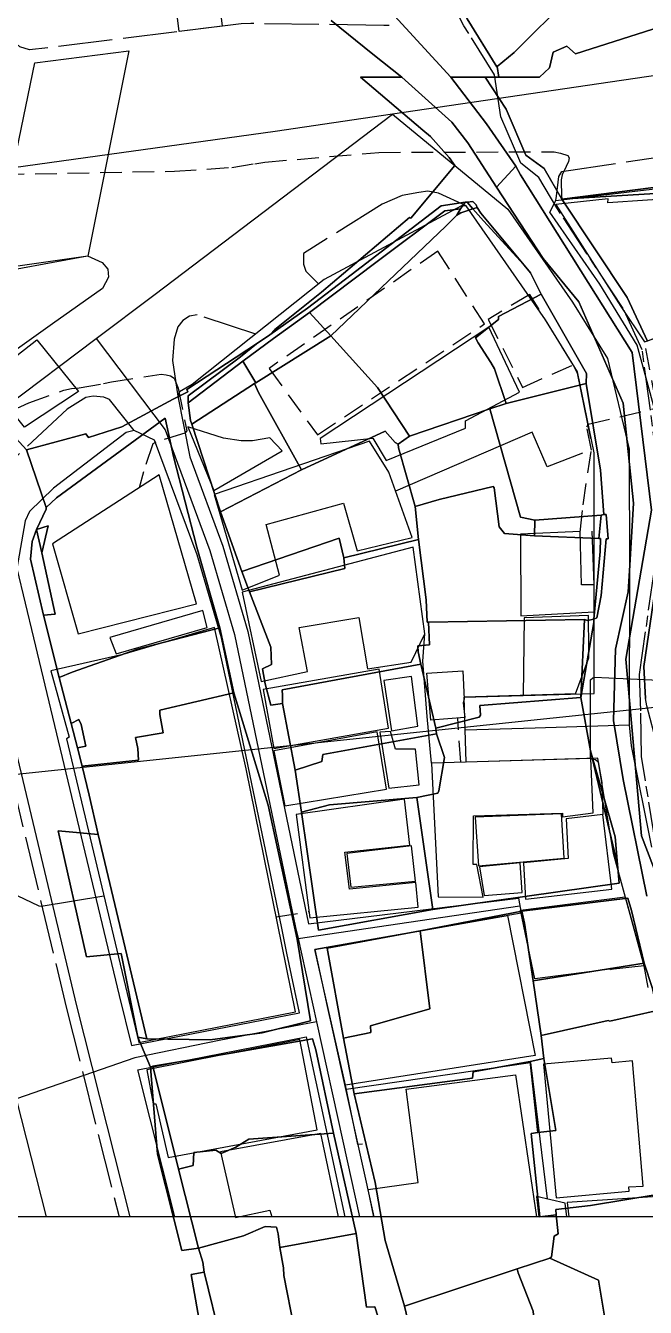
# Model space of a CAD drawing. Header units: feet. Extents: x -1222 to 199575, y -502 to 454509.
# Drawn here: x 127.5 to 184.7, y -8.4 to 110 of the extents above; entities that cross this region are included whole.
import ezdxf

# ---------------------------------------------------------------- set-up
doc = ezdxf.new("R2010")
doc.units = ezdxf.units.FT
doc.header["$MEASUREMENT"] = 0
for name, pattern in [('ANYANG11', [1.5, 1, -0.5]), ('ANYANG2', [6, 5, -1]), ('ANYANG3', [3, 2, -1]), ('JEON', [12, 4, -0.5, 1, -0.5, 4, -0.5, 1, -0.5])]:
    doc.linetypes.add(name, pattern=pattern)
doc.layers.get('0').update_dxf_attribs({"linetype": 'CONTINUOUS'})
for name, color, linetype in [('AAA001', 7, 'CONTINUOUS'), ('AAA004', 7, 'ANYANG3'), ('AAA008', 7, 'CONTINUOUS'), ('AAC001', 7, 'CONTINUOUS'), ('AD002', 7, 'CONTINUOUS'), ('AD0022', 1, 'CONTINUOUS'), ('AE001', 1, 'ANYANG2'), ('AE130', 42, 'CONTINUOUS'), ('AZ0803', 7, 'CONTINUOUS'), ('CAA001', 7, 'CONTINUOUS'), ('CAA002', 30, 'CONTINUOUS'), ('EA0018', 7, 'JEON'), ('line', 7, 'CONTINUOUS'), ('mm', 7, 'CONTINUOUS'), ('지적', 7, 'CONTINUOUS')]:
    doc.layers.add(name, color=color, linetype=linetype)
picture_1 = doc.add_image_def('image1.jpg', size_in_pixel=(8269, 5907))

# ---------------------------------------------------------------- blocks, each defined once
blk = doc.blocks.new('창덕궁')
at = {"color": 255}
blk.add_lwpolyline([(0, 522.49), (540.82, 522.49), (540.82, 0), (0, 0)], close=True, dxfattribs=at)
at = {"layer": 'AAA001', "color": 255}
for points in [[(195.89, 94.61), (181.26, 93.63), (181.28, 94.02), (176.46, 93.5), (182.45, 84.06), (184.64, 80.8), (194.29, 84.12), (194.31, 83.64), (197.55, 83.6), (197.58, 86.08), (196.27, 86.08), (195.89, 94.61)], [(151.21, 70.74), (150.07, 71.94), (148.45, 71.66), (147.41, 71.66), (145.79, 71.9), (142.49, 72.96), (144.89, 67.07), (151.21, 70.74)], [(147.49, 57.86), (150.96, 59.26), (149.73, 63.94), (156.85, 65.9), (158.12, 61.5), (163.19, 62.72), (161.04, 68.76), (159.27, 71.64), (144.92, 66.71), (147.49, 57.86)], [(173.21, 63.04), (173.24, 55.49), (179.99, 55.87), (179.99, 58.35), (178.82, 58.35), (178.71, 63.3), (173.21, 63.04)], [(149.27, 49.42), (153.52, 50.37), (152.76, 54.43), (158.26, 55.36), (159.08, 50.61), (163.11, 51.23), (164.37, 53.84), (163.3, 61.85), (147.51, 57.69), (149.27, 49.42)], [(173.53, 55.3), (173.45, 48.15), (178.28, 48.31), (179.49, 51.61), (179.5, 52.4), (179.48, 55.54), (173.53, 55.3)], [(150.44, 43.26), (161, 45.11), (160.14, 50.57), (149.45, 48.7), (150.44, 43.26)], [(161.29, 44.89), (163.71, 45.3), (163.14, 49.89), (160.59, 49.54), (161.29, 44.89)], [(164.56, 50.21), (167.88, 50.43), (168.01, 47.8), (167.91, 47.46), (168.06, 46.11), (164.91, 45.85), (164.56, 50.21)], [(151.43, 37.94), (160.83, 39.48), (159.97, 44.8), (150.44, 43.02), (151.43, 37.94)], [(161.04, 39.59), (163.83, 39.9), (163.49, 43.17), (161.66, 43.18), (161.21, 44.81), (160.2, 44.75), (161.04, 39.59)], [(165.61, 29.56), (169.76, 29.53), (169.16, 32.53), (168.82, 32.53), (168.85, 37.04), (177.06, 37.26), (177.08, 36.93), (179.9, 37.32), (179.7, 42.32), (164.98, 41.89), (165.61, 29.56)], [(163.74, 28.6), (163.54, 30.88), (157.42, 30.26), (156.99, 33.66), (162.97, 34.33), (162.48, 38.58), (152.48, 37.14), (153.76, 27.61), (163.74, 28.6)], [(169.02, 36.92), (169.33, 32.41), (177.24, 33.12), (176.99, 37.21), (169.02, 36.92)], [(181.64, 30.26), (180.79, 37.16), (177.41, 36.74), (177.61, 33.09), (173.47, 32.7), (173.67, 29.33), (181.64, 30.26)], [(157.54, 30.43), (163.49, 31), (163.12, 34.25), (157.16, 33.55), (157.54, 30.43)], [(173.34, 29.96), (173.17, 32.68), (169.4, 32.32), (169.85, 29.68), (173.34, 29.96)], [(177.46, 0), (177.33, 1.26), (174.66, 1.88), (174.89, 0)], [(189.73, 0), (189.57, 2.13), (177.5, 1.31), (177.66, 0)]]:
    blk.add_lwpolyline(points, dxfattribs=at)
at = {"layer": 'AAA004', "color": 255}
for points in [[(141.68, 109.47), (141.49, 110.96), (145.46, 111.45), (145.65, 109.96), (141.68, 109.47)], [(169.86, 82.45), (165.58, 89.18), (149.99, 78.35), (154.45, 72.21), (169.86, 82.45)], [(173.38, 76.6), (178.06, 78.68), (174.06, 85.18), (170.2, 82.88), (173.38, 76.6)]]:
    blk.add_lwpolyline(points, dxfattribs=at)
at = {"layer": 'AAA008', "color": 255}
for points in [[(154.69, 71.89), (154.77, 71.39), (159.57, 71.91), (160.79, 69.84), (168.11, 72.83), (168.12, 73.5), (173.09, 76.14), (170.28, 82.16), (154.69, 71.89)], [(143.3, 56.62), (139.85, 68.52), (130.01, 62.14), (132.35, 53.83), (143.3, 56.62)], [(143.86, 56), (135.29, 53.51), (135.87, 51.99), (144.26, 54.41), (143.86, 56)], [(137.95, 16.09), (152.42, 18.93), (147.87, 41.36), (144.94, 54.41), (136.5, 51.93), (129.85, 50.42), (131.52, 44.3), (131.29, 44.13), (137.95, 16.09)], [(184.6, 23.18), (181.51, 22.83), (181.7, 22.89), (174.53, 21.97), (173.21, 28.33), (182.87, 29.56), (184.6, 23.18)], [(154.2, 24.68), (172.01, 27.81), (174.55, 14.91), (157.03, 12.16), (154.2, 24.68)], [(154.44, 8.03), (152.83, 16.36), (138.71, 13.58), (139.29, 10.42), (139.54, 10.42), (140.66, 5.49), (154.44, 8.03)], [(183.52, 14.39), (181.67, 14.22), (181.6, 14.64), (175.33, 14.08), (176.49, 1.75), (183.24, 2.36), (183.19, 2.76), (184.51, 2.83), (183.52, 14.39)], [(162.63, 11.8), (172.74, 13.12), (174.68, 0)], [(159.66, 0), (159.13, 2.51), (163.76, 3.18), (162.63, 11.8)], [(156.39, 0), (154.78, 7.69), (145.49, 6.01)], [(145.49, 6.01), (146.9, -0.06), (150.05, 0.62), (150.23, 0)]]:
    blk.add_lwpolyline(points, dxfattribs=at)
at = {"layer": 'AAC001', "color": 255}
for points in [[(178.06, 78.68), (178.44, 77.9), (179.67, 71.88)], [(178.91, 70.53), (175.66, 69.25), (174.26, 72.46), (161.66, 67.01)], [(179.99, 58.35), (179.82, 63.31)], [(164.98, 41.89), (164.59, 46.19), (164.17, 51.32), (164.37, 53.84)], [(178.29, 48.28), (168, 47.98)], [(179.7, 42.32), (180.11, 42.23), (180.37, 42.01), (180.69, 40.1), (180.79, 37.16)], [(157.11, 11.79), (174.11, 14.26), (175.66, 1.65)], [(158.62, 6.71), (158.19, 6.68), (157.03, 12.16)]]:
    blk.add_lwpolyline(points, dxfattribs=at)
at = {"layer": 'AD002', "color": 255}
for points in [[(265.15, 115.81), (250.32, 113.94), (237.54, 112.41), (219.1, 110), (203.88, 108.08), (161.38, 101.82)], [(161.38, 101.82), (150.55, 100.22), (124.15, 96.56), (108.54, 94.39), (101.86, 93.47), (99.15, 93.09)], [(114.39, 66.25), (125.64, 74.77), (134.02, 81.11), (139.34, 85.12), (161.38, 101.82)], [(161.38, 101.82), (172.04, 93.07), (178.01, 84.48), (181.23, 79.26), (183.24, 70.89)], [(134.02, 81.11), (140.4, 72.69), (144.53, 61.53), (146.81, 53.76), (152.43, 26.73), (152.66, 25.69), (154.38, 17.99), (156.79, 6.99)], [(183.24, 70.89), (183.27, 59.6), (183.24, 45.42), (183.4, 43.49), (185.29, 34.12)], [(129.43, 0), (126.68, 10.9), (124.97, 17.68), (117.09, 50.63), (116.1, 56.35), (114.39, 66.25)], [(168.1, 44.98), (174.56, 45.17), (183.24, 45.42)], [(152.66, 25.69), (162.9, 27.21), (173.14, 28.73)], [(154.38, 17.99), (145.39, 16.29), (137.59, 14.69), (126.68, 10.9)], [(156.79, 6.99), (158.32, 0)]]:
    blk.add_lwpolyline(points, dxfattribs=at)
at = {"layer": 'AD0022', "color": 255}
for points in [[(186.49, 71.22), (183.98, 80.5), (180.52, 86.12), (175.89, 92.79), (176.46, 93.85), (214.54, 98.34)], [(184.97, 21.18), (184.6, 23.18), (181.79, 33.56), (180.32, 42.34), (168.19, 41.98), (168, 47.98), (179.99, 48.33), (179.99, 70.56), (178.47, 78.02), (175.5, 82.84), (168.19, 93.35), (167.76, 93.35), (155.08, 86.55), (142.89, 76.86), (141.71, 76.18), (141.56, 75.8), (142.66, 70.19), (145.72, 61.92), (148.02, 54.06), (153.63, 27.07), (173.01, 29.43), (173.27, 28.03), (154.2, 24.68), (155.36, 19.41), (155.88, 17.07), (159.65, 0)], [(141.3, 0), (137.87, 13.57), (153.4, 16.62), (156.99, 0)]]:
    blk.add_lwpolyline(points, dxfattribs=at)
for points in [[(115.2, 85.43), (133.22, 88.76), (134.57, 88.14), (135.09, 87.51), (135.15, 86.79), (134.62, 85.73), (130.01, 82.46), (118.77, 74.47), (116.77, 74.54), (116.51, 74.78), (114.81, 84.59)], [(139.42, 71.72), (137.52, 72.62), (136.79, 72.44), (130.08, 67.28), (127.86, 65.14), (127.48, 64.26), (126.7, 59.88), (128.23, 53.48), (136.14, 20.43), (137.3, 15.81), (152.79, 18.85), (151.64, 24.36), (151.17, 26.65), (145.59, 53.46), (143.34, 61.13)]]:
    blk.add_lwpolyline(points, close=True, dxfattribs=at)
at = {"layer": 'AE001', "color": 255}
for points in [[(161.06, 110.01), (160.57, 110.03), (148.29, 110.2), (147.42, 110.18), (127.88, 107.76), (126.98, 108.05), (126.66, 108.31), (125.51, 116.52)], [(176.46, 93.85), (176.53, 94.25), (176.74, 96.07), (177.01, 96.54), (204.9, 100.65), (255.54, 107.04), (256.71, 107.04), (257.64, 106.76), (261.54, 104.28), (262.34, 103.45), (263.24, 102.07), (263.34, 97.86)], [(168.19, 93.35), (165.64, 94.54), (164.64, 94.72), (163.82, 94.59), (162.28, 94.31), (160.44, 93.52), (153.15, 88.97), (153.17, 87.97), (153.39, 87.32), (154.57, 86.14)], [(148.75, 81.52), (143.36, 83.29), (142.64, 83.16), (142.03, 82.77), (141.57, 82.19), (141.23, 81.05), (141.08, 79.09), (141.56, 75.8)], [(137.52, 72.62), (135.26, 75.48), (134.73, 75.68), (133.75, 75.77), (133.07, 75.65), (131.34, 74.57), (124.72, 68.41), (123.47, 66.71), (121.81, 63.17), (121.61, 61.38), (121.92, 58.39), (131.28, 19.23), (136.14, 0)]]:
    blk.add_lwpolyline(points, dxfattribs=at)
at = {"layer": 'AE130', "color": 255}
for points in [[(133.27, 88.72), (124.41, 87.45), (128.36, 106.57), (137.05, 107.68)], [(127.41, 72.93), (123.85, 77.32), (128.56, 80.98), (132.39, 76.21)]]:
    blk.add_lwpolyline(points, close=True, dxfattribs=at)
at = {"layer": 'AZ0803', "color": 255}
blk.add_lwpolyline([(137.17, 0), (132.25, 19.47), (121.81, 63.15)], dxfattribs=at)
at = {"layer": 'CAA001', "color": 255, "elevation": 30}
for points in [[(179.67, 42.32), (179.65, 49.58), (179.86, 49.77), (180.03, 49.84), (187.98, 49.48)], [(114.2, 6.26), (112.91, 11.06), (113.17, 11.78), (114.9, 14.22), (115.23, 15.03), (115.33, 15.85), (112.67, 27.43), (112.69, 27.67), (112.92, 27.72), (124.53, 29.97), (125.35, 30.04), (126.1, 29.97), (128.73, 28.72), (128.96, 28.69), (134.73, 29.65)]]:
    blk.add_lwpolyline(points, dxfattribs=at)
at = {"layer": 'CAA002', "color": 255, "linetype": 'ANYANG11', "ltscale": 2}
for points, elevation in [([(125.39, 96.27), (141.25, 96.56), (146.55, 96.91), (148.66, 97.25), (149.6, 97.4), (160.13, 98.3), (176.29, 98.35), (176.89, 98.24), (177.57, 98), (177.69, 97.78), (177.62, 97.45), (177.42, 97), (177.03, 96.24), (176.94, 95.75), (176.98, 94.19), (177.09, 93.82), (177.21, 93.58)], 32), ([(178.71, 63.23), (178.97, 65.74), (179.74, 70.8), (179.32, 72.94), (179.45, 73.2), (185.54, 74.64), (185.7, 74.8), (185.7, 75.28), (184.64, 80.8)], 31), ([(126, 74.35), (127.81, 75.16), (131.05, 76.33), (131.76, 76.48), (132.45, 76.55), (134.7, 76.95), (135.45, 77.1), (140.02, 77.83), (140.48, 77.76), (140.88, 77.66), (141.22, 77.46), (141.61, 76.53), (142.38, 72.57), (142.21, 72.38), (139.52, 71.54), (139.25, 71.38), (138.38, 68.81), (138.01, 67.33)], 31), ([(167.69, 41.97), (167.4, 46.06)], 31), ([(150.64, 27.69), (153.68, 28.2)], 31)]:
    blk.add_lwpolyline(points, dxfattribs=dict(at, elevation=elevation))
at = {"layer": 'EA0018', "color": 255}
for points in [[(185.7, 34.33), (184.35, 42.52), (184.31, 46.74), (184.17, 50.07), (185.88, 61.94)], [(185.99, 68.54), (184.44, 80.06), (182.66, 83.89), (176.55, 93.18), (174.88, 95.99), (173.22, 97.29), (171.95, 100.24), (171.37, 101.57), (170.8, 105.47), (167.98, 110), (165.87, 114.08)]]:
    blk.add_lwpolyline(points, dxfattribs=at)

msp = doc.modelspace()

# ---------------------------------------------------------------- linework, layer by layer
at = {"layer": '지적', "color": 20}
for points in [[(169.94, 105.25), (166.77, 105.25), (158.47, 114.34), (162.2, 115.97), (164.81, 117.32), (166.11, 114.83), (168.27, 110.63), (171, 106.2), (171.03, 106.23), (171.19, 105.25), (169.94, 105.25)], [(166.11, 114.83), (177.08, 116.18), (177.21, 115.96), (178.88, 114.54), (177.74, 112.66), (172.61, 107.51), (171.03, 106.23), (171, 106.2), (168.27, 110.63), (166.11, 114.83)], [(169.94, 105.25), (171.19, 105.25), (174.96, 105.25), (175.88, 106.12), (176.2, 107.55), (177.46, 108.12), (178.28, 107.41), (185.41, 109.68), (186.35, 109.79), (187.64, 109.9), (187.72, 109.64), (193.22, 109.94), (196.8, 109.01), (196.31, 105.25), (196.05, 103.12), (196.06, 102.5), (198.56, 102.4), (197.91, 96.66), (194.19, 96.15), (177.01, 93.97), (175.39, 96.8), (173.7, 98.05), (171.88, 102.29), (169.94, 105.25)], [(194.24, 95.01), (177.01, 93.97), (194.19, 96.15), (194.24, 95.01)], [(177.01, 93.97), (194.24, 95.01), (194.63, 84.97), (193.45, 84.3), (184.91, 80.86), (183.03, 84.91), (177.01, 93.97)], [(167.67, 93.09), (166.2, 92.9), (159.95, 88.23), (153.72, 83.52), (150.39, 81.12), (147.57, 79.01), (142.52, 75.17), (142.52, 75.82), (147.34, 79.41), (148.82, 80.62), (150.05, 81.45), (153.54, 83.91), (157.55, 87), (165.86, 93.36), (168.08, 93.7), (167.67, 93.09)], [(168.26, 93.71), (168.8, 93.08), (167.69, 92.71), (167.32, 92.5), (167.67, 93.09), (168.08, 93.7), (168.26, 93.71)], [(169.2, 93.2), (168.8, 93.08), (168.26, 93.71), (168.81, 93.76), (169.11, 93.45), (169.2, 93.2)], [(167.67, 93.09), (167.32, 92.5), (166.29, 91.47), (155.68, 81.35), (153.72, 83.52), (159.95, 88.23), (166.2, 92.9), (167.67, 93.09)], [(167.32, 92.5), (167.69, 92.71), (168.8, 93.08), (169.78, 91.97), (173.54, 87.87), (174.13, 87.16), (175.09, 85.21), (171.17, 83.13), (171.18, 82.88), (169.05, 81.18), (169.28, 80.7), (170.45, 78.9), (170.79, 78.32), (171.87, 75.1), (170.35, 74.61), (162.96, 72.09), (160.01, 76.6), (155.68, 81.35), (166.29, 91.47), (167.32, 92.5)], [(169.2, 93.2), (169.54, 92.69), (173.54, 87.87), (169.78, 91.97), (168.8, 93.08), (169.2, 93.2)], [(179.26, 76.97), (171.87, 75.1), (170.79, 78.32), (170.45, 78.9), (169.28, 80.7), (169.05, 81.18), (171.18, 82.88), (171.17, 83.13), (175.09, 85.21), (179.28, 77.87), (179.26, 76.97)], [(155.68, 81.35), (148.75, 77.02), (147.57, 79.01), (150.39, 81.12), (153.72, 83.52), (155.68, 81.35)], [(148.75, 77.02), (155.68, 81.35), (160.01, 76.6), (162.96, 72.09), (161.9, 71.36), (161.64, 71.52), (160.71, 72.56), (152.98, 68.99), (149.02, 76.12), (148.64, 76.94), (148.75, 77.02)], [(147.57, 79.01), (148.75, 77.02), (148.64, 76.94), (142.86, 73.21), (142.74, 73.55), (142.52, 75.17), (147.57, 79.01)], [(179.26, 76.97), (180.59, 68.95), (180.89, 64.85), (180.64, 64.79), (174.52, 64.33), (173.19, 64.62), (170.35, 74.61), (171.87, 75.1), (179.26, 76.97)], [(148.64, 76.94), (149.02, 76.12), (152.98, 68.99), (145.49, 65.1), (142.86, 73.21), (148.64, 76.94)], [(170.35, 74.61), (173.19, 64.62), (174.52, 64.33), (174.5, 62.89), (171.71, 63.09), (171.23, 63.72), (170.78, 67.33), (170.66, 67.45), (165.69, 66.25), (163.47, 65.6), (161.93, 71.01), (161.9, 71.36), (162.96, 72.09), (170.35, 74.61)], [(128.51, 63.47), (129.4, 65.34), (129.41, 65.49), (130.36, 66.41), (140.41, 73.76), (141.15, 70.2), (143.33, 61.85), (145.44, 54.38), (137.85, 52.41), (131.8, 50.29), (130.62, 49.79), (129.16, 55.55), (130.24, 55.66), (129.01, 61.32), (129.6, 63.81), (128.51, 63.47)], [(152.98, 68.99), (160.71, 72.56), (161.64, 71.52), (161.9, 71.36), (161.93, 71.01), (163.47, 65.6), (163.77, 62.56), (156.9, 60.87), (156.46, 62.67), (147.48, 59.58), (145.49, 65.1), (152.98, 68.99)], [(174.5, 62.89), (180.44, 62.65), (180.57, 62.65), (180.54, 61.43), (179.98, 55.18), (179.39, 55.06), (179.1, 55.15), (164.7, 54.92), (164.59, 54.92), (164.48, 56.97), (163.77, 62.56), (163.47, 65.6), (165.69, 66.25), (170.66, 67.45), (170.78, 67.33), (171.23, 63.72), (171.71, 63.09), (174.5, 62.89)], [(180.64, 64.79), (180.44, 62.65), (174.5, 62.89), (174.52, 64.33), (180.64, 64.79)], [(181.29, 62.61), (181.11, 62.6), (180.63, 57.37), (180.24, 55.32), (179.98, 55.18), (180.54, 61.43), (180.57, 62.65), (180.44, 62.65), (180.64, 64.79), (180.89, 64.85), (181.1, 64.86), (181.29, 62.61)], [(128.51, 63.47), (129.01, 61.32), (130.24, 55.66), (129.16, 55.55), (127.96, 60.74), (128.13, 62.35), (128.51, 63.47)], [(129.01, 61.32), (128.51, 63.47), (129.6, 63.81), (129.01, 61.32)], [(186.32, 62.74), (194.45, 61.48), (196.01, 61.28), (195.99, 60.77), (194.8, 49.96), (194.54, 47.24), (193.82, 46.84), (193.99, 44.86), (185.81, 43.4), (185.8, 43.56), (184.85, 47.2), (184.74, 47.85), (184.59, 50.82), (186.32, 62.74)], [(156.9, 60.87), (156.99, 59.88), (148.18, 57.71), (147.48, 59.58), (156.46, 62.67), (156.9, 60.87)], [(156.9, 60.87), (163.77, 62.56), (164.48, 56.97), (164.59, 54.92), (164.7, 54.92), (164.81, 52.83), (163.72, 52.73), (163.75, 52.18), (164, 51.04), (151.21, 48.67), (151.23, 48.14), (151.24, 47.4), (150.15, 47.24), (149.62, 49.23), (149.38, 50.59), (150.21, 51), (150.15, 52.59), (148.18, 57.71), (156.99, 59.88), (156.9, 60.87)], [(179.1, 55.15), (178.75, 47.97), (169.43, 47.22), (169.49, 46.33), (169.38, 46.15), (165.39, 45.12), (164, 51.04), (163.75, 52.18), (163.72, 52.73), (164.81, 52.83), (164.7, 54.92), (179.1, 55.15)], [(179.1, 55.15), (179.39, 55.06), (179.98, 55.18), (179.96, 54.88), (178.75, 47.97), (179.1, 55.15)], [(145.44, 54.38), (146.73, 48.4), (139.91, 46.78), (139.91, 46.4), (140.2, 44.7), (137.67, 44.26), (137.86, 43.26), (137.93, 42.16), (132.73, 41.62), (132.3, 43.3), (133.07, 43.46), (132.63, 45.47), (132.44, 45.91), (131.73, 45.57), (130.62, 49.79), (131.8, 50.29), (137.85, 52.41), (145.44, 54.38)], [(164, 51.04), (165.39, 45.12), (165.45, 44.61), (154.95, 42.68), (154.87, 42.06), (152.41, 41.26), (151.24, 47.4), (151.23, 48.14), (151.21, 48.67), (164, 51.04)], [(132.73, 41.62), (137.93, 42.16), (137.86, 43.26), (137.67, 44.26), (140.2, 44.7), (139.91, 46.4), (139.91, 46.78), (146.73, 48.4), (149.9, 38.01), (152.57, 25.64), (153.82, 18.1), (149.36, 16.99), (144.56, 16.33), (138.71, 16.44), (134.21, 35.3), (133.38, 38.95), (132.73, 41.62)], [(178.75, 47.97), (179.67, 43.03), (182.15, 32.54), (182.3, 30.8), (165.1, 28.37), (163.63, 38.72), (165.56, 39.11), (165.67, 39.34), (166.18, 42.42), (165.45, 44.61), (165.39, 45.12), (169.38, 46.15), (169.49, 46.33), (169.43, 47.22), (178.75, 47.97)], [(131.73, 45.57), (132.44, 45.91), (132.63, 45.47), (133.07, 43.46), (132.3, 43.3), (131.73, 45.57)], [(166.18, 42.42), (165.67, 39.34), (165.56, 39.11), (163.63, 38.72), (155.57, 38.05), (152.99, 37.36), (152.41, 41.26), (154.87, 42.06), (154.95, 42.68), (165.45, 44.61), (166.18, 42.42)], [(179.67, 43.03), (181.94, 35.1), (182.15, 32.54), (179.67, 43.03)], [(152.99, 37.36), (155.57, 38.05), (163.63, 38.72), (165.1, 28.37), (154.56, 26.46), (152.99, 37.36)], [(137.86, 16.58), (136.32, 24.33), (133.13, 24), (130.51, 35.63), (134.21, 35.3), (138.71, 16.44), (137.86, 16.58)], [(173.32, 28.21), (183.11, 29.43), (183.45, 28.29), (184.62, 23.43), (174.37, 21.8), (173.57, 27.11), (173.32, 28.21)], [(163.94, 26.4), (173.32, 28.21), (173.57, 27.11), (174.37, 21.8), (175.1, 16.74), (175.34, 14.62), (174.1, 14.34), (168.83, 13.4), (168.75, 12.8), (157.85, 11.37), (156.87, 16.49), (159.39, 17.03), (159.36, 17.65), (164.84, 19.2), (163.94, 26.4)], [(156.87, 16.49), (155.34, 24.81), (163.94, 26.4), (164.84, 19.2), (159.36, 17.65), (159.39, 17.03), (156.87, 16.49)], [(184.62, 23.43), (185.37, 21.07), (185.82, 19.04), (181.45, 18.08), (181.29, 18.13), (175.1, 16.74), (174.37, 21.8), (184.62, 23.43)], [(185.82, 19.04), (188.86, 7.37), (188.91, 6.64), (189.21, 2.18), (187.84, 2.2), (185.81, 2.07), (179.65, 1.04), (176.47, 0.68), (176.5, 0.18), (174.98, 0.01), (174.18, 7.68), (174.81, 7.77), (176.45, 7.97), (175.34, 14.62), (175.1, 16.74), (181.29, 18.13), (181.45, 18.08), (185.82, 19.04)], [(155.93, 7.72), (148.11, 7.18), (146.91, 6.43), (145.58, 5.84), (145.08, 6.16), (143.04, 5.93), (142.99, 4.73), (141.63, 4.4), (139.25, 13.9), (146.5, 15.1), (154, 16.42), (154.29, 15.43), (155.93, 7.72)], [(174.1, 14.34), (174.81, 7.77), (174.18, 7.68), (174.98, 0.01), (176.5, 0.18), (176.67, -1.58), (176.29, -1.78), (176.07, -3.71), (175.89, -3.81), (172.9, -4.82), (162.49, -8.26), (160.7, -2.19), (159.78, 3.16), (157.85, 11.37), (168.75, 12.8), (168.83, 13.4), (174.1, 14.34)], [(175.34, 14.62), (176.45, 7.97), (174.81, 7.77), (174.1, 14.34), (175.34, 14.62)], [(139.25, 13.9), (141.63, 4.4), (143.47, -2.9), (141.93, -3.12), (139.7, 5.77), (139.03, 13.81), (139.25, 13.9)], [(141.63, 4.4), (142.99, 4.73), (143.04, 5.93), (145.08, 6.16), (145.58, 5.84), (146.91, 6.43), (148.11, 7.18), (155.93, 7.72), (158.02, -1.53), (150.99, -2.83), (150.84, -1.58), (150.68, -0.96), (149.63, -0.91), (147.64, -1.76), (143.47, -2.9), (141.63, 4.4)], [(176.5, 0.18), (176.47, 0.68), (179.65, 1.04), (185.81, 2.07), (187.84, 2.2), (189.21, 2.18), (190.2, -9.03), (187.36, -9.05), (187.36, -9.19), (180.98, -9.37), (180.39, -5.84), (175.89, -3.81), (176.07, -3.71), (176.29, -1.78), (176.67, -1.58), (176.5, 0.18)], [(143.47, -2.9), (147.64, -1.76), (149.63, -0.91), (150.68, -0.96), (150.84, -1.58), (150.99, -2.83), (151.32, -4.7), (151.34, -5.43), (152.31, -10.28), (150.17, -10.8), (150.33, -11.74), (146.7, -12.09), (146.46, -11.23), (145.58, -11.51), (144.01, -5.11), (143.86, -4.18), (143.47, -2.9)], [(150.99, -2.83), (158.02, -1.53), (158.97, -8.36), (159.74, -8.33), (160.07, -9.28), (152.31, -10.28), (151.34, -5.43), (151.32, -4.7), (150.99, -2.83)], [(172.9, -4.82), (175.89, -3.81), (180.39, -5.84), (180.98, -9.37), (187.36, -9.19), (187.36, -9.05), (190.2, -9.03), (190.88, -17.8), (191.28, -21.76), (184.75, -21.37), (181.64, -21.51), (178.14, -22.31), (177.83, -19.83), (176.04, -19.97), (174.87, -13.75), (174.37, -8.72), (172.99, -5.17), (172.9, -4.82)], [(145.58, -11.51), (148.86, -24.31), (151.42, -34.9), (149.63, -35.62), (149.55, -35.31), (147.02, -25.24), (147.37, -25.02), (147.29, -24.37), (143.93, -11.81), (142.79, -5.32), (144.01, -5.11), (145.58, -11.51)], [(162.49, -8.26), (172.9, -4.82), (172.99, -5.17), (174.37, -8.72), (174.87, -13.75), (164.65, -17.34), (162.49, -8.26)]]:
    msp.add_lwpolyline(points, close=True, dxfattribs=at)
for points in [[(158.47, 114.34), (166.77, 105.25), (170.06, 100.95), (172.78, 97.03), (170.98, 95.09), (168.33, 99.17), (166.86, 101.09), (162.24, 105.25), (159.57, 107.37), (155.71, 110.47)], [(202.77, 110.51), (210.39, 108), (213.89, 106.56), (216.07, 105.25), (211.25, 105.25), (206.43, 107.14), (201.72, 107.87), (201.3, 105.25), (196.31, 105.25), (196.8, 109.01), (193.22, 109.94), (187.72, 109.64), (187.64, 109.9), (186.35, 109.79), (185.41, 109.68), (178.28, 107.41), (177.46, 108.12), (176.2, 107.55), (175.88, 106.12), (174.96, 105.25), (171.19, 105.25), (171.03, 106.23), (172.61, 107.51), (177.74, 112.66)], [(155.71, 110.47), (159.57, 107.37), (162.24, 105.25), (158.44, 105.25), (164.18, 100.34), (164.89, 99.76), (166.61, 97.82), (167.13, 97.1), (163.07, 92.21), (162.95, 92.3), (154.84, 85.4), (150.51, 81.94), (150.05, 81.45), (148.82, 80.62), (142.41, 76.39), (142.48, 76.2), (141.12, 75.52), (136.38, 72.95), (133.31, 71.97), (133.06, 72.3), (127.58, 70.82), (126.01, 72.59)], [(160.07, -9.28), (159.74, -8.33), (158.97, -8.36), (158.02, -1.53), (155.93, 7.72), (154.29, 15.43), (154, 16.42), (146.5, 15.1), (139.25, 13.9), (139.03, 13.81), (137.86, 16.58), (138.71, 16.44), (144.56, 16.33), (149.36, 16.99), (153.82, 18.1), (152.57, 25.64), (149.9, 38.01), (146.73, 48.4), (145.44, 54.38), (143.33, 61.85), (141.15, 70.2), (140.41, 73.76), (130.36, 66.41), (129.41, 65.49), (127.58, 70.82), (133.06, 72.3), (133.31, 71.97), (136.38, 72.95), (141.12, 75.52), (142.48, 76.2), (142.41, 76.39), (148.82, 80.62), (147.34, 79.41), (142.52, 75.82), (142.52, 75.17), (142.74, 73.55), (142.86, 73.21), (145.49, 65.1), (147.48, 59.58), (148.18, 57.71), (150.15, 52.59), (150.21, 51), (149.38, 50.59), (149.62, 49.23), (150.15, 47.24), (151.24, 47.4), (152.41, 41.26), (152.99, 37.36), (154.56, 26.46), (165.1, 28.37), (182.3, 30.8), (182.15, 32.54), (181.94, 35.1), (179.67, 43.03), (178.75, 47.97), (179.96, 54.88), (179.98, 55.18), (180.24, 55.32), (180.63, 57.37), (181.11, 62.6), (181.29, 62.61), (181.1, 64.86), (180.89, 64.85), (180.59, 68.95), (179.26, 76.97), (179.28, 77.87), (175.09, 85.21), (174.13, 87.16), (173.54, 87.87), (169.54, 92.69), (169.2, 93.2), (169.11, 93.45), (168.81, 93.76), (168.26, 93.71), (168.08, 93.7), (165.86, 93.36), (157.55, 87), (153.54, 83.91), (150.05, 81.45), (150.51, 81.94), (154.84, 85.4), (162.95, 92.3), (163.07, 92.21), (167.13, 97.1), (166.61, 97.82), (164.89, 99.76), (164.18, 100.34), (158.44, 105.25), (162.24, 105.25), (166.86, 101.09), (168.33, 99.17), (170.98, 95.09), (170.98, 95.09), (175.3, 88.5), (178.57, 84.51), (182.66, 75.13), (183.63, 65.9), (183.25, 59.64), (183.13, 57.71), (181.95, 52.41), (181.79, 45.83), (182.68, 40.38), (184.85, 29.6)], [(188.94, 23.2), (184.36, 35.19), (182.92, 51.5), (185.28, 65.26), (183.49, 79.83), (173.21, 96.22), (172.78, 97.03), (170.06, 100.95), (166.77, 105.25), (169.94, 105.25), (171.88, 102.29), (173.7, 98.05), (175.39, 96.8), (177.01, 93.97), (177.01, 93.97), (183.03, 84.91), (184.91, 80.86)], [(184.85, 29.6), (182.68, 40.38), (181.79, 45.83), (181.95, 52.41), (183.13, 57.71), (183.25, 59.64), (183.63, 65.9), (182.66, 75.13), (178.57, 84.51), (175.3, 88.5), (170.98, 95.09), (172.78, 97.03), (172.78, 97.03), (173.21, 96.22), (183.49, 79.83), (185.28, 65.26), (182.92, 51.5), (184.36, 35.19), (188.94, 23.2)], [(126.01, 72.59), (127.58, 70.82), (129.41, 65.49), (129.4, 65.34), (128.51, 63.47), (128.13, 62.35), (127.96, 60.74), (129.16, 55.55), (130.62, 49.79), (131.73, 45.57), (132.3, 43.3), (132.73, 41.62), (133.38, 38.95), (134.21, 35.3), (130.51, 35.63), (133.13, 24), (136.32, 24.33), (137.86, 16.58), (139.03, 13.81), (139.7, 5.77), (141.93, -3.12), (143.47, -2.9), (143.86, -4.18), (144.01, -5.11), (142.79, -5.32), (143.93, -11.81)], [(186.32, 62.74), (184.59, 50.82), (184.74, 47.85)], [(191.45, -8.92), (190.64, -5.22), (190.33, 0.12), (190.14, 2.06), (188.91, 6.64), (188.86, 7.37), (185.82, 19.04), (185.37, 21.07), (184.62, 23.43), (183.45, 28.29), (183.11, 29.43), (173.32, 28.21), (163.94, 26.4), (163.94, 26.4), (155.34, 24.81), (156.87, 16.49), (157.85, 11.37), (159.78, 3.16), (160.7, -2.19), (162.49, -8.26), (164.65, -17.34)]]:
    msp.add_lwpolyline(points, dxfattribs=at)

# ---------------------------------------------------------------- block references
at = {"layer": 'mm'}
msp.add_blockref('창덕궁', (0, 0), dxfattribs=at)

# ---------------------------------------------------------------- pictures from other files: only their frames are drawn
at = {"layer": 'line', "color": 3}
image = msp.add_image(picture_1, insert=(-89.37, 18.15), size_in_units=(698.97, 499.31), rotation=5.99868, dxfattribs=at)
image.dxf.flags = 7

doc.saveas('drawing.dxf')
